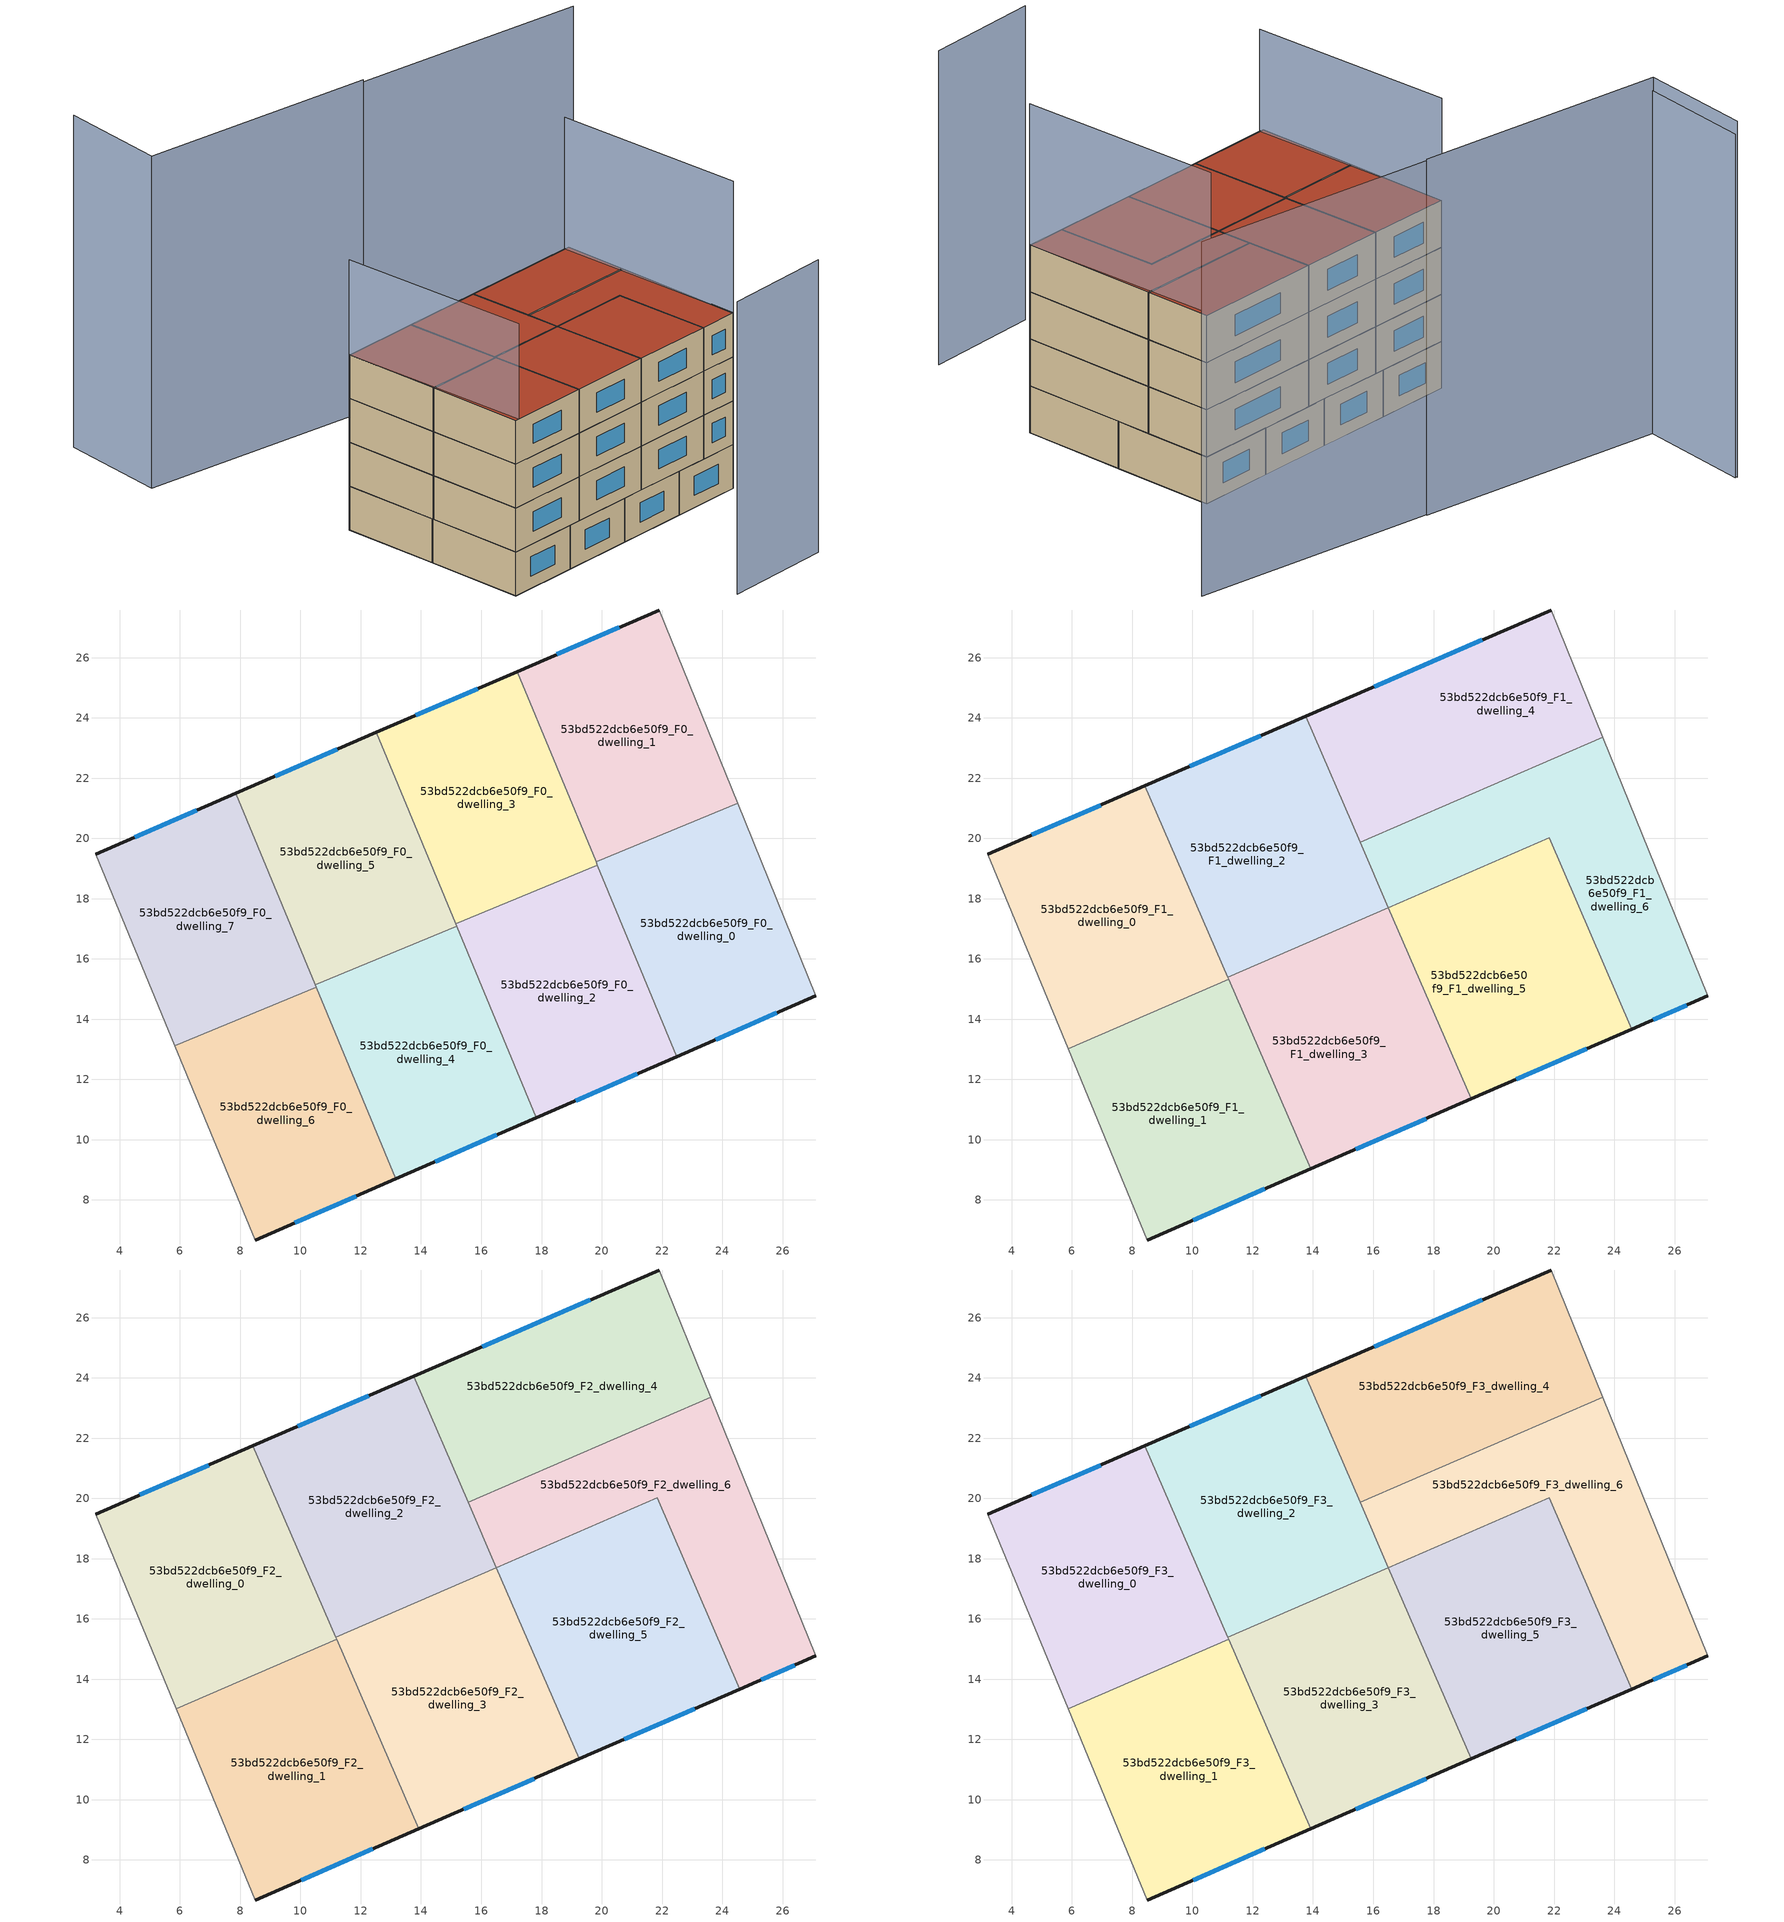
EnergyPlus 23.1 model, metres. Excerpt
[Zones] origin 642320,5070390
53bd522dcb6e50f9_F0_dwelling_0
 floor ground (EU_floor_Construction): 27.11,14.77 24.51,21.17 19.81,19.22 22.49,12.76 z0
 wall outside (EU_wall_Construction): 27.11,14.77 22.49,12.76 z0:3
 wall to 53bd522dcb6e50f9_F0_dwelling_1 (EU_wall_Construction): 19.81,19.22 24.51,21.17 z0:3
 wall adiabatic (EU_wall_Construction): 24.51,21.17 27.11,14.77 z0:3
 wall to 53bd522dcb6e50f9_F0_dwelling_2 (EU_wall_Construction): 22.49,12.76 19.86,19.11 z0:3
 wall to 53bd522dcb6e50f9_F0_dwelling_3 (EU_wall_Construction): 19.86,19.11 19.81,19.22 z0:3
 window (EU_Window_Construction): 25.82,14.21 23.78,13.32 z0.84:2.16
53bd522dcb6e50f9_F0_dwelling_1
 floor ground (EU_floor_Construction): 24.51,21.17 21.91,27.58 17.19,25.54 19.81,19.22 z0
 wall outside (EU_wall_Construction): 17.19,25.54 21.91,27.58 z0:3
 wall adiabatic (EU_wall_Construction): 21.91,27.58 24.51,21.17 z0:3
 wall to 53bd522dcb6e50f9_F0_dwelling_3 (EU_wall_Construction): 19.81,19.22 17.19,25.54 z0:3
 window (EU_Window_Construction): 18.51,26.11 20.59,27.01 z0.84:2.16
53bd522dcb6e50f9_F0_dwelling_2
 floor ground (EU_floor_Construction): 22.49,12.76 19.86,19.11 15.16,17.16 17.82,10.73 z0
 wall outside (EU_wall_Construction): 22.49,12.76 17.82,10.73 z0:3
 wall to 53bd522dcb6e50f9_F0_dwelling_3 (EU_wall_Construction): 15.16,17.16 19.86,19.11 z0:3
 wall to 53bd522dcb6e50f9_F0_dwelling_4 (EU_wall_Construction): 17.82,10.73 15.19,17.09 z0:3
 wall to 53bd522dcb6e50f9_F0_dwelling_5 (EU_wall_Construction): 15.19,17.09 15.16,17.16 z0:3
 window (EU_Window_Construction): 21.18,12.19 19.13,11.3 z0.84:2.16
53bd522dcb6e50f9_F0_dwelling_3
 floor ground (EU_floor_Construction): 19.86,19.11 17.19,25.54 12.52,23.52 15.16,17.16 z0
 wall outside (EU_wall_Construction): 12.52,23.52 17.19,25.54 z0:3
 wall to 53bd522dcb6e50f9_F0_dwelling_5 (EU_wall_Construction): 15.16,17.16 12.52,23.52 z0:3
 window (EU_Window_Construction): 13.83,24.09 15.88,24.97 z0.84:2.16
53bd522dcb6e50f9_F0_dwelling_4
 floor ground (EU_floor_Construction): 17.82,10.73 15.19,17.09 10.49,15.14 13.16,8.7 z0
 wall outside (EU_wall_Construction): 17.82,10.73 13.16,8.7 z0:3
 wall to 53bd522dcb6e50f9_F0_dwelling_5 (EU_wall_Construction): 10.49,15.14 15.19,17.09 z0:3
 wall to 53bd522dcb6e50f9_F0_dwelling_6 (EU_wall_Construction): 13.16,8.7 10.52,15.06 z0:3
 wall to 53bd522dcb6e50f9_F0_dwelling_7 (EU_wall_Construction): 10.52,15.06 10.49,15.14 z0:3
 window (EU_Window_Construction): 16.52,10.16 14.47,9.27 z0.84:2.16
53bd522dcb6e50f9_F0_dwelling_5
 floor ground (EU_floor_Construction): 15.19,17.09 12.52,23.52 7.86,21.5 10.49,15.14 z0
 wall outside (EU_wall_Construction): 7.86,21.5 12.52,23.52 z0:3
 wall to 53bd522dcb6e50f9_F0_dwelling_7 (EU_wall_Construction): 10.49,15.14 7.86,21.5 z0:3
 window (EU_Window_Construction): 9.16,22.07 11.21,22.95 z0.84:2.16
 ceiling adiabatic (EU_roof_Construction): 8.42,21.75 11.16,15.42 10.49,15.14 7.86,21.5 z3
53bd522dcb6e50f9_F0_dwelling_6
 floor ground (EU_floor_Construction): 13.16,8.7 10.52,15.06 5.83,13.11 8.5,6.67 z0
 wall outside (EU_wall_Construction): 13.16,8.7 8.5,6.67 z0:3
 wall to 53bd522dcb6e50f9_F0_dwelling_7 (EU_wall_Construction): 5.83,13.11 10.52,15.06 z0:3
 wall adiabatic (EU_wall_Construction): 8.5,6.67 5.83,13.11 z0:3
 window (EU_Window_Construction): 11.85,8.13 9.8,7.24 z0.84:2.16
53bd522dcb6e50f9_F0_dwelling_7
 floor ground (EU_floor_Construction): 10.52,15.06 7.86,21.5 3.2,19.48 5.83,13.11 z0
 wall outside (EU_wall_Construction): 3.2,19.48 7.86,21.5 z0:3
 wall adiabatic (EU_wall_Construction): 5.83,13.11 3.2,19.48 z0:3
 window (EU_Window_Construction): 4.5,20.05 6.55,20.93 z0.84:2.16
 ceiling adiabatic (EU_roof_Construction): 7.86,21.5 10.52,15.06 5.83,13.11 3.2,19.48 z3
53bd522dcb6e50f9_F1_dwelling_0
 floor to 53bd522dcb6e50f9_F0_dwelling_6 (EU_floor_Construction): 10.53,15.04 10.52,15.06 5.83,13.11 5.87,13.02 z3
 floor to 53bd522dcb6e50f9_F0_dwelling_4 (EU_floor_Construction): 11.2,15.33 11.16,15.42 10.49,15.14 10.53,15.04 z3
 floor adiabatic (EU_floor_Construction): 10.53,15.04 10.49,15.14 11.16,15.42 8.42,21.75 3.2,19.48 5.83,13.11 10.52,15.06 z3
 wall outside (EU_wall_Construction): 3.2,19.48 8.42,21.75 z3:6
 wall to 53bd522dcb6e50f9_F1_dwelling_1 (EU_wall_Construction): 11.2,15.33 5.87,13.02 z3:6
 wall adiabatic (EU_wall_Construction): 5.87,13.02 3.2,19.48 z3:6
 wall to 53bd522dcb6e50f9_F1_dwelling_2 (EU_wall_Construction): 8.42,21.75 11.17,15.39 z3:6
 wall to 53bd522dcb6e50f9_F1_dwelling_3 (EU_wall_Construction): 11.17,15.39 11.2,15.33 z3:6
 window (EU_Window_Construction): 4.66,20.12 6.96,21.11 z3.84:5.16
53bd522dcb6e50f9_F1_dwelling_1
 floor to 53bd522dcb6e50f9_F0_dwelling_6 (EU_floor_Construction): 13.16,8.7 10.53,15.04 5.87,13.02 8.5,6.67 z3
 floor to 53bd522dcb6e50f9_F0_dwelling_4 (EU_floor_Construction): 13.92,9.03 11.2,15.33 10.53,15.04 13.16,8.7 z3
 wall outside (EU_wall_Construction): 13.92,9.03 8.5,6.67 z3:6
 wall adiabatic (EU_wall_Construction): 8.5,6.67 5.87,13.02 z3:6
 wall to 53bd522dcb6e50f9_F1_dwelling_3 (EU_wall_Construction): 11.2,15.33 13.92,9.03 z3:6
 window (EU_Window_Construction): 12.4,8.37 10.02,7.33 z3.84:5.16
53bd522dcb6e50f9_F1_dwelling_2
 floor to 53bd522dcb6e50f9_F0_dwelling_5 (EU_floor_Construction): 15.17,17.12 12.52,23.52 8.42,21.75 11.16,15.42 12.77,16.08 z3
 floor to 53bd522dcb6e50f9_F0_dwelling_3 (EU_floor_Construction): 16.5,17.72 13.76,24.05 12.52,23.52 15.16,17.16 z3
 floor to 53bd522dcb6e50f9_F0_dwelling_4 (EU_floor_Construction): 12.77,16.08 11.16,15.42 11.17,15.39 z3
 floor to 53bd522dcb6e50f9_F0_dwelling_2 (EU_floor_Construction): 16.5,17.71 16.5,17.72 15.16,17.16 15.17,17.12 z3
 wall outside (EU_wall_Construction): 8.42,21.75 13.76,24.05 z3:6
 wall to 53bd522dcb6e50f9_F1_dwelling_3 (EU_wall_Construction): 16.51,17.7 11.17,15.39 z3:6
 wall to 53bd522dcb6e50f9_F1_dwelling_4 (EU_wall_Construction): 13.76,24.05 15.57,19.87 z3:6
 wall to 53bd522dcb6e50f9_F1_dwelling_6 (EU_wall_Construction): 15.57,19.87 16.5,17.71 z3:6
 window (EU_Window_Construction): 9.92,22.39 12.26,23.41 z3.84:5.16
53bd522dcb6e50f9_F1_dwelling_3
 floor to 53bd522dcb6e50f9_F0_dwelling_4 (EU_floor_Construction): 17.82,10.73 15.19,17.09 12.77,16.08 11.17,15.39 13.92,9.03 z3
 floor to 53bd522dcb6e50f9_F0_dwelling_2 (EU_floor_Construction): 19.25,11.35 16.51,17.7 15.17,17.12 17.82,10.73 z3
 floor to 53bd522dcb6e50f9_F0_dwelling_5 (EU_floor_Construction): 15.19,17.09 15.17,17.12 12.77,16.08 z3
 wall outside (EU_wall_Construction): 19.25,11.35 13.92,9.03 z3:6
 wall to 53bd522dcb6e50f9_F1_dwelling_5 (EU_wall_Construction): 16.51,17.7 19.25,11.35 z3:6
 window (EU_Window_Construction): 17.76,10.7 15.42,9.68 z3.84:5.16
53bd522dcb6e50f9_F1_dwelling_4
 floor to 53bd522dcb6e50f9_F0_dwelling_1 (EU_floor_Construction): 23.62,23.36 21.91,27.58 17.19,25.54 18.94,21.33 z3
 floor to 53bd522dcb6e50f9_F0_dwelling_3 (EU_floor_Construction): 18.94,21.33 17.19,25.54 13.76,24.05 15.56,19.87 z3
 wall outside (EU_wall_Construction): 13.76,24.05 21.91,27.58 z3:6
 wall adiabatic (EU_wall_Construction): 21.91,27.58 23.62,23.36 z3:6
 wall to 53bd522dcb6e50f9_F1_dwelling_6 (EU_wall_Construction): 23.62,23.36 15.56,19.87 z3:6
 window (EU_Window_Construction): 16.04,25.04 19.63,26.59 z3.84:5.16
53bd522dcb6e50f9_F1_dwelling_5
 floor to 53bd522dcb6e50f9_F0_dwelling_2 (EU_floor_Construction): 22.49,12.76 19.86,19.11 17.36,18.08 16.5,17.71 19.25,11.35 z3
 floor to 53bd522dcb6e50f9_F0_dwelling_0 (EU_floor_Construction): 24.59,13.68 21.84,20.02 19.84,19.15 22.49,12.76 z3
 floor to 53bd522dcb6e50f9_F0_dwelling_3 (EU_floor_Construction): 19.86,19.11 19.84,19.15 17.36,18.08 z3
 wall outside (EU_wall_Construction): 24.59,13.67 19.25,11.35 z3:6
 wall to 53bd522dcb6e50f9_F1_dwelling_6 (EU_wall_Construction): 16.5,17.71 21.84,20.02 24.59,13.67 z3:6
 window (EU_Window_Construction): 23.09,13.02 20.75,12 z3.84:5.16
53bd522dcb6e50f9_F1_dwelling_6
 floor to 53bd522dcb6e50f9_F0_dwelling_0 (EU_floor_Construction): 27.11,14.77 24.51,21.17 19.81,19.22 19.84,19.15 21.84,20.02 24.59,13.68 z3
 floor to 53bd522dcb6e50f9_F0_dwelling_1 (EU_floor_Construction): 24.51,21.17 23.62,23.36 18.94,21.33 19.81,19.22 z3
 floor to 53bd522dcb6e50f9_F0_dwelling_3 (EU_floor_Construction): 19.84,19.15 18.94,21.33 15.57,19.87 16.5,17.72 17.36,18.08 z3
 wall outside (EU_wall_Construction): 27.11,14.77 24.59,13.67 z3:6
 wall adiabatic (EU_wall_Construction): 23.62,23.36 27.11,14.77 z3:6
 window (EU_Window_Construction): 26.4,14.47 25.29,13.98 z3.84:5.16
53bd522dcb6e50f9_F2_dwelling_0
 floor to 53bd522dcb6e50f9_F1_dwelling_0 (EU_floor_Construction): 11.2,15.33 8.42,21.75 3.2,19.48 5.87,13.02 z6
 wall outside (EU_wall_Construction): 3.2,19.48 8.42,21.75 z6:9
 wall to 53bd522dcb6e50f9_F2_dwelling_1 (EU_wall_Construction): 11.2,15.33 5.87,13.02 z6:9
 wall adiabatic (EU_wall_Construction): 5.87,13.02 3.2,19.48 z6:9
 wall to 53bd522dcb6e50f9_F2_dwelling_2 (EU_wall_Construction): 8.42,21.75 11.17,15.39 z6:9
 wall to 53bd522dcb6e50f9_F2_dwelling_3 (EU_wall_Construction): 11.17,15.39 11.2,15.33 z6:9
 window (EU_Window_Construction): 4.66,20.12 6.96,21.11 z6.84:8.16
53bd522dcb6e50f9_F2_dwelling_1
 floor to 53bd522dcb6e50f9_F1_dwelling_1 (EU_floor_Construction): 13.92,9.03 11.2,15.33 5.87,13.02 8.5,6.67 z6
 wall outside (EU_wall_Construction): 13.92,9.03 8.5,6.67 z6:9
 wall adiabatic (EU_wall_Construction): 8.5,6.67 5.87,13.02 z6:9
 wall to 53bd522dcb6e50f9_F2_dwelling_3 (EU_wall_Construction): 11.2,15.33 13.92,9.03 z6:9
 window (EU_Window_Construction): 12.4,8.37 10.02,7.33 z6.84:8.16
53bd522dcb6e50f9_F2_dwelling_2
 floor to 53bd522dcb6e50f9_F1_dwelling_2 (EU_floor_Construction): 16.51,17.7 13.76,24.05 8.42,21.75 11.17,15.39 z6
 wall outside (EU_wall_Construction): 8.42,21.75 13.76,24.05 z6:9
 wall to 53bd522dcb6e50f9_F2_dwelling_3 (EU_wall_Construction): 16.51,17.7 11.17,15.39 z6:9
 wall to 53bd522dcb6e50f9_F2_dwelling_4 (EU_wall_Construction): 13.76,24.05 15.57,19.87 z6:9
 wall to 53bd522dcb6e50f9_F2_dwelling_6 (EU_wall_Construction): 15.57,19.87 16.5,17.71 z6:9
 window (EU_Window_Construction): 9.92,22.39 12.26,23.41 z6.84:8.16
53bd522dcb6e50f9_F2_dwelling_3
 floor to 53bd522dcb6e50f9_F1_dwelling_3 (EU_floor_Construction): 19.25,11.35 16.51,17.7 11.17,15.39 13.92,9.03 z6
 wall outside (EU_wall_Construction): 19.25,11.35 13.92,9.03 z6:9
 wall to 53bd522dcb6e50f9_F2_dwelling_5 (EU_wall_Construction): 16.51,17.7 19.25,11.35 z6:9
 window (EU_Window_Construction): 17.76,10.7 15.42,9.68 z6.84:8.16
53bd522dcb6e50f9_F2_dwelling_4
 floor to 53bd522dcb6e50f9_F1_dwelling_4 (EU_floor_Construction): 23.62,23.36 21.91,27.58 13.76,24.05 15.56,19.87 z6
 wall outside (EU_wall_Construction): 13.76,24.05 21.91,27.58 z6:9
 wall adiabatic (EU_wall_Construction): 21.91,27.58 23.62,23.36 z6:9
 wall to 53bd522dcb6e50f9_F2_dwelling_6 (EU_wall_Construction): 23.62,23.36 15.56,19.87 z6:9
 window (EU_Window_Construction): 16.04,25.04 19.63,26.59 z6.84:8.16
53bd522dcb6e50f9_F2_dwelling_5
 floor to 53bd522dcb6e50f9_F1_dwelling_5 (EU_floor_Construction): 24.59,13.67 21.84,20.02 16.5,17.71 19.25,11.35 z6
 wall outside (EU_wall_Construction): 24.59,13.67 19.25,11.35 z6:9
 wall to 53bd522dcb6e50f9_F2_dwelling_6 (EU_wall_Construction): 16.5,17.71 21.84,20.02 24.59,13.67 z6:9
 window (EU_Window_Construction): 23.09,13.02 20.75,12 z6.84:8.16
53bd522dcb6e50f9_F2_dwelling_6
 floor to 53bd522dcb6e50f9_F1_dwelling_6 (EU_floor_Construction): 27.11,14.77 23.62,23.36 15.56,19.87 16.5,17.71 21.84,20.02 24.59,13.67 z6
 wall outside (EU_wall_Construction): 27.11,14.77 24.59,13.67 z6:9
 wall adiabatic (EU_wall_Construction): 23.62,23.36 27.11,14.77 z6:9
 window (EU_Window_Construction): 26.4,14.47 25.29,13.98 z6.84:8.16
53bd522dcb6e50f9_F3_dwelling_0
 floor to 53bd522dcb6e50f9_F2_dwelling_0 (EU_floor_Construction): 11.2,15.33 8.42,21.75 3.2,19.48 5.87,13.02 z9
 wall outside (EU_wall_Construction): 3.2,19.48 8.42,21.75 z9:12
 wall to 53bd522dcb6e50f9_F3_dwelling_1 (EU_wall_Construction): 11.2,15.33 5.87,13.02 z9:12
 wall adiabatic (EU_wall_Construction): 5.87,13.02 3.2,19.48 z9:12
 wall to 53bd522dcb6e50f9_F3_dwelling_2 (EU_wall_Construction): 8.42,21.75 11.17,15.39 z9:12
 wall to 53bd522dcb6e50f9_F3_dwelling_3 (EU_wall_Construction): 11.17,15.39 11.2,15.33 z9:12
 window (EU_Window_Construction): 4.66,20.12 6.96,21.11 z9.84:11.16
 roof outside (EU_roof_Construction): 8.42,21.75 11.2,15.33 5.87,13.02 3.2,19.48 z12
53bd522dcb6e50f9_F3_dwelling_1
 floor to 53bd522dcb6e50f9_F2_dwelling_1 (EU_floor_Construction): 13.92,9.03 11.2,15.33 5.87,13.02 8.5,6.67 z9
 wall outside (EU_wall_Construction): 13.92,9.03 8.5,6.67 z9:12
 wall adiabatic (EU_wall_Construction): 8.5,6.67 5.87,13.02 z9:12
 wall to 53bd522dcb6e50f9_F3_dwelling_3 (EU_wall_Construction): 11.2,15.33 13.92,9.03 z9:12
 window (EU_Window_Construction): 12.4,8.37 10.02,7.33 z9.84:11.16
 roof outside (EU_roof_Construction): 11.2,15.33 13.92,9.03 8.5,6.67 5.87,13.02 z12
53bd522dcb6e50f9_F3_dwelling_2
 floor to 53bd522dcb6e50f9_F2_dwelling_2 (EU_floor_Construction): 16.51,17.7 13.76,24.05 8.42,21.75 11.17,15.39 z9
 wall outside (EU_wall_Construction): 8.42,21.75 13.76,24.05 z9:12
 wall to 53bd522dcb6e50f9_F3_dwelling_3 (EU_wall_Construction): 16.51,17.7 11.17,15.39 z9:12
 wall to 53bd522dcb6e50f9_F3_dwelling_4 (EU_wall_Construction): 13.76,24.05 15.57,19.87 z9:12
 wall to 53bd522dcb6e50f9_F3_dwelling_6 (EU_wall_Construction): 15.57,19.87 16.5,17.71 z9:12
 window (EU_Window_Construction): 9.92,22.39 12.26,23.41 z9.84:11.16
 roof outside (EU_roof_Construction): 13.76,24.05 16.51,17.7 11.17,15.39 8.42,21.75 z12
53bd522dcb6e50f9_F3_dwelling_3
 floor to 53bd522dcb6e50f9_F2_dwelling_3 (EU_floor_Construction): 19.25,11.35 16.51,17.7 11.17,15.39 13.92,9.03 z9
 wall outside (EU_wall_Construction): 19.25,11.35 13.92,9.03 z9:12
 wall to 53bd522dcb6e50f9_F3_dwelling_5 (EU_wall_Construction): 16.51,17.7 19.25,11.35 z9:12
 window (EU_Window_Construction): 17.76,10.7 15.42,9.68 z9.84:11.16
 roof outside (EU_roof_Construction): 16.51,17.7 19.25,11.35 13.92,9.03 11.17,15.39 z12
53bd522dcb6e50f9_F3_dwelling_4
 floor to 53bd522dcb6e50f9_F2_dwelling_4 (EU_floor_Construction): 23.62,23.36 21.91,27.58 13.76,24.05 15.56,19.87 z9
 wall outside (EU_wall_Construction): 13.76,24.05 21.91,27.58 z9:12
 wall adiabatic (EU_wall_Construction): 21.91,27.58 23.62,23.36 z9:12
 wall to 53bd522dcb6e50f9_F3_dwelling_6 (EU_wall_Construction): 23.62,23.36 15.56,19.87 z9:12
 window (EU_Window_Construction): 16.04,25.04 19.63,26.59 z9.84:11.16
 roof outside (EU_roof_Construction): 21.91,27.58 23.62,23.36 15.56,19.87 13.76,24.05 z12
53bd522dcb6e50f9_F3_dwelling_5
 floor to 53bd522dcb6e50f9_F2_dwelling_5 (EU_floor_Construction): 24.59,13.67 21.84,20.02 16.5,17.71 19.25,11.35 z9
 wall outside (EU_wall_Construction): 24.59,13.67 19.25,11.35 z9:12
 wall to 53bd522dcb6e50f9_F3_dwelling_6 (EU_wall_Construction): 16.5,17.71 21.84,20.02 24.59,13.67 z9:12
 window (EU_Window_Construction): 23.09,13.02 20.75,12 z9.84:11.16
 roof outside (EU_roof_Construction): 21.84,20.02 24.59,13.67 19.25,11.35 16.5,17.71 z12
53bd522dcb6e50f9_F3_dwelling_6
 floor to 53bd522dcb6e50f9_F2_dwelling_6 (EU_floor_Construction): 27.11,14.77 23.62,23.36 15.56,19.87 16.5,17.71 21.84,20.02 24.59,13.67 z9
 wall outside (EU_wall_Construction): 27.11,14.77 24.59,13.67 z9:12
 wall adiabatic (EU_wall_Construction): 23.62,23.36 27.11,14.77 z9:12
 window (EU_Window_Construction): 26.4,14.47 25.29,13.98 z9.84:11.16
 roof outside (EU_roof_Construction): 23.62,23.36 27.11,14.77 24.59,13.67 21.84,20.02 16.5,17.71 15.56,19.87 z12
shading: 3.2,19.48 8.77,6.8 z0:18.5; -7.06,37.33 -5.21,30.09 z0:21.9; 11.11,34.29 -5.29,30.03 / -5.29,30.03 -7.19,37.33 z0:22.7; 27.33,38.45 11.11,34.23 z0:22.6; 20.98,1.12 28.01,4.37 z0:20; 27.11,14.77 21.57,27.44 z0:21
[Building]
EU S2 Campaign: North Axis=0; Terrain=City; Solar Distribution=FullExterior
[Site:Location]
Lyon-Bron: Latitude=45.75; Longitude=5; Time Zone=1; Elevation=198
[SizingPeriod:WeatherFileDays]
AnnualSizingPeriod: Begin Month=1; Begin Day of Month=1; End Month=12; End Day of Month=31; Day of Week for Start Day=Monday; Use Weather File Daylight Saving Period=No; Use Weather File Rain and Snow Indicators=No
[MATERIAL]
EU_InternalMass_Material: Roughness=MediumRough; Thickness=0.1; Conductivity=1; Density=1800; Specific Heat=900; Thermal Absorptance=0.9; Solar Absorptance=0.7; Visible Absorptance=0.7
[MATERIAL:NOMASS] Roughness=MediumRough; Thermal Absorptance=0.9; Solar Absorptance=0.7; Visible Absorptance=0.7
Name | Thermal Resistance
EU_wall_NoMass | 0.776494
EU_roof_NoMass | 0.486893
EU_floor_NoMass | 0.421597
[WINDOWMATERIAL:SIMPLEGLAZINGSYSTEM]
EU_Window_SimpleGlazing: UFactor=4.24961; Solar Heat Gain Coefficient=0.83; Visible Transmittance=0.83
[CONSTRUCTION]
EU_wall_Construction: EU_wall_NoMass
EU_roof_Construction: EU_roof_NoMass
EU_floor_Construction: EU_floor_NoMass
EU_InternalMass_Construction: EU_InternalMass_Material
EU_Window_Construction: EU_Window_SimpleGlazing
[ZONE] Type=1; Multiplier=1; Ceiling Height=autocalculate; Floor Area=autocalculate; Part of Total Floor Area=Yes
Name | Volume
53bd522dcb6e50f9_F0_dwelling_0 | 105.629
53bd522dcb6e50f9_F1_dwelling_0; 53bd522dcb6e50f9_F2_dwelling_0; 53bd522dcb6e50f9_F3_dwelling_0 | 120.703
53bd522dcb6e50f9_F0_dwelling_1 | 105.611
53bd522dcb6e50f9_F1_dwelling_1; 53bd522dcb6e50f9_F2_dwelling_1; 53bd522dcb6e50f9_F3_dwelling_1 | 120.714
53bd522dcb6e50f9_F0_dwelling_2 | 105.606
53bd522dcb6e50f9_F1_dwelling_2; 53bd522dcb6e50f9_F2_dwelling_2; 53bd522dcb6e50f9_F3_dwelling_2; 53bd522dcb6e50f9_F1_dwelling_3; 53bd522dcb6e50f9_F2_dwelling_3; 53bd522dcb6e50f9_F3_dwelling_3 | 120.71
53bd522dcb6e50f9_F0_dwelling_3 | 105.618
53bd522dcb6e50f9_F0_dwelling_4 | 105.625
53bd522dcb6e50f9_F1_dwelling_4; 53bd522dcb6e50f9_F2_dwelling_4; 53bd522dcb6e50f9_F3_dwelling_4 | 120.702
53bd522dcb6e50f9_F0_dwelling_5 | 105.621
53bd522dcb6e50f9_F1_dwelling_5; 53bd522dcb6e50f9_F2_dwelling_5; 53bd522dcb6e50f9_F3_dwelling_5 | 120.7
53bd522dcb6e50f9_F0_dwelling_6 | 105.614
53bd522dcb6e50f9_F1_dwelling_6; 53bd522dcb6e50f9_F2_dwelling_6; 53bd522dcb6e50f9_F3_dwelling_6 | 120.711
53bd522dcb6e50f9_F0_dwelling_7 | 105.617
[INTERNALMASS] Construction=EU_InternalMass_Construction
Name | Zone or ZoneList | Surface Area
53bd522dcb6e50f9_F0_dwelling_0_EU_InternalMass | 53bd522dcb6e50f9_F0_dwelling_0 | 35.2098
53bd522dcb6e50f9_F0_dwelling_1_EU_InternalMass | 53bd522dcb6e50f9_F0_dwelling_1 | 35.204
53bd522dcb6e50f9_F0_dwelling_2_EU_InternalMass | 53bd522dcb6e50f9_F0_dwelling_2 | 35.2021
53bd522dcb6e50f9_F0_dwelling_3_EU_InternalMass | 53bd522dcb6e50f9_F0_dwelling_3 | 35.2058
53bd522dcb6e50f9_F0_dwelling_4_EU_InternalMass | 53bd522dcb6e50f9_F0_dwelling_4 | 35.2081
53bd522dcb6e50f9_F0_dwelling_5_EU_InternalMass | 53bd522dcb6e50f9_F0_dwelling_5 | 35.2072
53bd522dcb6e50f9_F0_dwelling_6_EU_InternalMass | 53bd522dcb6e50f9_F0_dwelling_6 | 35.2047
53bd522dcb6e50f9_F0_dwelling_7_EU_InternalMass | 53bd522dcb6e50f9_F0_dwelling_7 | 35.2056
53bd522dcb6e50f9_F1_dwelling_0_EU_InternalMass | 53bd522dcb6e50f9_F1_dwelling_0 | 40.2329
53bd522dcb6e50f9_F1_dwelling_1_EU_InternalMass | 53bd522dcb6e50f9_F1_dwelling_1 | 40.2385
53bd522dcb6e50f9_F1_dwelling_2_EU_InternalMass | 53bd522dcb6e50f9_F1_dwelling_2 | 40.238
53bd522dcb6e50f9_F1_dwelling_3_EU_InternalMass | 53bd522dcb6e50f9_F1_dwelling_3 | 40.2364
53bd522dcb6e50f9_F1_dwelling_4_EU_InternalMass | 53bd522dcb6e50f9_F1_dwelling_4 | 40.2327
53bd522dcb6e50f9_F1_dwelling_5_EU_InternalMass | 53bd522dcb6e50f9_F1_dwelling_5 | 40.2334
53bd522dcb6e50f9_F1_dwelling_6_EU_InternalMass | 53bd522dcb6e50f9_F1_dwelling_6 | 40.2377
53bd522dcb6e50f9_F2_dwelling_0_EU_InternalMass | 53bd522dcb6e50f9_F2_dwelling_0 | 40.2329
53bd522dcb6e50f9_F2_dwelling_1_EU_InternalMass | 53bd522dcb6e50f9_F2_dwelling_1 | 40.2385
53bd522dcb6e50f9_F2_dwelling_2_EU_InternalMass | 53bd522dcb6e50f9_F2_dwelling_2 | 40.238
53bd522dcb6e50f9_F2_dwelling_3_EU_InternalMass | 53bd522dcb6e50f9_F2_dwelling_3 | 40.2364
53bd522dcb6e50f9_F2_dwelling_4_EU_InternalMass | 53bd522dcb6e50f9_F2_dwelling_4 | 40.2327
53bd522dcb6e50f9_F2_dwelling_5_EU_InternalMass | 53bd522dcb6e50f9_F2_dwelling_5 | 40.2334
53bd522dcb6e50f9_F2_dwelling_6_EU_InternalMass | 53bd522dcb6e50f9_F2_dwelling_6 | 40.2377
53bd522dcb6e50f9_F3_dwelling_0_EU_InternalMass | 53bd522dcb6e50f9_F3_dwelling_0 | 40.2329
53bd522dcb6e50f9_F3_dwelling_1_EU_InternalMass | 53bd522dcb6e50f9_F3_dwelling_1 | 40.2385
53bd522dcb6e50f9_F3_dwelling_2_EU_InternalMass | 53bd522dcb6e50f9_F3_dwelling_2 | 40.238
53bd522dcb6e50f9_F3_dwelling_3_EU_InternalMass | 53bd522dcb6e50f9_F3_dwelling_3 | 40.2364
53bd522dcb6e50f9_F3_dwelling_4_EU_InternalMass | 53bd522dcb6e50f9_F3_dwelling_4 | 40.2327
53bd522dcb6e50f9_F3_dwelling_5_EU_InternalMass | 53bd522dcb6e50f9_F3_dwelling_5 | 40.2334
53bd522dcb6e50f9_F3_dwelling_6_EU_InternalMass | 53bd522dcb6e50f9_F3_dwelling_6 | 40.2377
[OTHEREQUIPMENT] Fuel Type=Electricity; Design Level Calculation Method=Watts/Area; Power per Zone Floor Area=1; Fraction Latent=0; Fraction Radiant=0; Fraction Lost=0; Carbon Dioxide Generation Rate=0; EndUse Subcategory=EU_Step8_InternalGains
Name | Zone or ZoneList or Space or SpaceList | Schedule
EU_Step8_InternalGain_53bd522dcb6e50f9_F0_dwelling_0_f000 | 53bd522dcb6e50f9_F0_dwelling_0 | EU_Step8_GainSchedule_53bd522dcb6e50f9_F0_dwelling_0_f000
EU_Step8_InternalGain_53bd522dcb6e50f9_F0_dwelling_1_f000 | 53bd522dcb6e50f9_F0_dwelling_1 | EU_Step8_GainSchedule_53bd522dcb6e50f9_F0_dwelling_1_f000
EU_Step8_InternalGain_53bd522dcb6e50f9_F0_dwelling_2_f000 | 53bd522dcb6e50f9_F0_dwelling_2 | EU_Step8_GainSchedule_53bd522dcb6e50f9_F0_dwelling_2_f000
EU_Step8_InternalGain_53bd522dcb6e50f9_F0_dwelling_3_f000 | 53bd522dcb6e50f9_F0_dwelling_3 | EU_Step8_GainSchedule_53bd522dcb6e50f9_F0_dwelling_3_f000
EU_Step8_InternalGain_53bd522dcb6e50f9_F0_dwelling_4_f000 | 53bd522dcb6e50f9_F0_dwelling_4 | EU_Step8_GainSchedule_53bd522dcb6e50f9_F0_dwelling_4_f000
EU_Step8_InternalGain_53bd522dcb6e50f9_F0_dwelling_5_f000 | 53bd522dcb6e50f9_F0_dwelling_5 | EU_Step8_GainSchedule_53bd522dcb6e50f9_F0_dwelling_5_f000
EU_Step8_InternalGain_53bd522dcb6e50f9_F0_dwelling_6_f000 | 53bd522dcb6e50f9_F0_dwelling_6 | EU_Step8_GainSchedule_53bd522dcb6e50f9_F0_dwelling_6_f000
EU_Step8_InternalGain_53bd522dcb6e50f9_F0_dwelling_7_f000 | 53bd522dcb6e50f9_F0_dwelling_7 | EU_Step8_GainSchedule_53bd522dcb6e50f9_F0_dwelling_7_f000
EU_Step8_InternalGain_53bd522dcb6e50f9_F1_dwelling_0_f000 | 53bd522dcb6e50f9_F1_dwelling_0 | EU_Step8_GainSchedule_53bd522dcb6e50f9_F1_dwelling_0_f000
EU_Step8_InternalGain_53bd522dcb6e50f9_F1_dwelling_1_f000 | 53bd522dcb6e50f9_F1_dwelling_1 | EU_Step8_GainSchedule_53bd522dcb6e50f9_F1_dwelling_1_f000
EU_Step8_InternalGain_53bd522dcb6e50f9_F1_dwelling_2_f000 | 53bd522dcb6e50f9_F1_dwelling_2 | EU_Step8_GainSchedule_53bd522dcb6e50f9_F1_dwelling_2_f000
EU_Step8_InternalGain_53bd522dcb6e50f9_F1_dwelling_3_f000 | 53bd522dcb6e50f9_F1_dwelling_3 | EU_Step8_GainSchedule_53bd522dcb6e50f9_F1_dwelling_3_f000
EU_Step8_InternalGain_53bd522dcb6e50f9_F1_dwelling_4_f000 | 53bd522dcb6e50f9_F1_dwelling_4 | EU_Step8_GainSchedule_53bd522dcb6e50f9_F1_dwelling_4_f000
EU_Step8_InternalGain_53bd522dcb6e50f9_F1_dwelling_5_f000 | 53bd522dcb6e50f9_F1_dwelling_5 | EU_Step8_GainSchedule_53bd522dcb6e50f9_F1_dwelling_5_f000
EU_Step8_InternalGain_53bd522dcb6e50f9_F1_dwelling_6_f000 | 53bd522dcb6e50f9_F1_dwelling_6 | EU_Step8_GainSchedule_53bd522dcb6e50f9_F1_dwelling_6_f000
EU_Step8_InternalGain_53bd522dcb6e50f9_F2_dwelling_0_f000 | 53bd522dcb6e50f9_F2_dwelling_0 | EU_Step8_GainSchedule_53bd522dcb6e50f9_F2_dwelling_0_f000
EU_Step8_InternalGain_53bd522dcb6e50f9_F2_dwelling_1_f000 | 53bd522dcb6e50f9_F2_dwelling_1 | EU_Step8_GainSchedule_53bd522dcb6e50f9_F2_dwelling_1_f000
EU_Step8_InternalGain_53bd522dcb6e50f9_F2_dwelling_2_f000 | 53bd522dcb6e50f9_F2_dwelling_2 | EU_Step8_GainSchedule_53bd522dcb6e50f9_F2_dwelling_2_f000
EU_Step8_InternalGain_53bd522dcb6e50f9_F2_dwelling_3_f000 | 53bd522dcb6e50f9_F2_dwelling_3 | EU_Step8_GainSchedule_53bd522dcb6e50f9_F2_dwelling_3_f000
EU_Step8_InternalGain_53bd522dcb6e50f9_F2_dwelling_4_f000 | 53bd522dcb6e50f9_F2_dwelling_4 | EU_Step8_GainSchedule_53bd522dcb6e50f9_F2_dwelling_4_f000
EU_Step8_InternalGain_53bd522dcb6e50f9_F2_dwelling_5_f000 | 53bd522dcb6e50f9_F2_dwelling_5 | EU_Step8_GainSchedule_53bd522dcb6e50f9_F2_dwelling_5_f000
EU_Step8_InternalGain_53bd522dcb6e50f9_F2_dwelling_6_f000 | 53bd522dcb6e50f9_F2_dwelling_6 | EU_Step8_GainSchedule_53bd522dcb6e50f9_F2_dwelling_6_f000
EU_Step8_InternalGain_53bd522dcb6e50f9_F3_dwelling_0_f000 | 53bd522dcb6e50f9_F3_dwelling_0 | EU_Step8_GainSchedule_53bd522dcb6e50f9_F3_dwelling_0_f000
EU_Step8_InternalGain_53bd522dcb6e50f9_F3_dwelling_1_f000 | 53bd522dcb6e50f9_F3_dwelling_1 | EU_Step8_GainSchedule_53bd522dcb6e50f9_F3_dwelling_1_f000
EU_Step8_InternalGain_53bd522dcb6e50f9_F3_dwelling_2_f000 | 53bd522dcb6e50f9_F3_dwelling_2 | EU_Step8_GainSchedule_53bd522dcb6e50f9_F3_dwelling_2_f000
EU_Step8_InternalGain_53bd522dcb6e50f9_F3_dwelling_3_f000 | 53bd522dcb6e50f9_F3_dwelling_3 | EU_Step8_GainSchedule_53bd522dcb6e50f9_F3_dwelling_3_f000
EU_Step8_InternalGain_53bd522dcb6e50f9_F3_dwelling_4_f000 | 53bd522dcb6e50f9_F3_dwelling_4 | EU_Step8_GainSchedule_53bd522dcb6e50f9_F3_dwelling_4_f000
EU_Step8_InternalGain_53bd522dcb6e50f9_F3_dwelling_5_f000 | 53bd522dcb6e50f9_F3_dwelling_5 | EU_Step8_GainSchedule_53bd522dcb6e50f9_F3_dwelling_5_f000
EU_Step8_InternalGain_53bd522dcb6e50f9_F3_dwelling_6_f000 | 53bd522dcb6e50f9_F3_dwelling_6 | EU_Step8_GainSchedule_53bd522dcb6e50f9_F3_dwelling_6_f000
[ZONEVENTILATION:DESIGNFLOWRATE] Schedule=EU_AlwaysOn; Design Flow Rate Calculation Method=AirChanges/Hour; Air Changes per Hour=0.693814; Ventilation Type=Natural; Fan Pressure Rise=0; Fan Total Efficiency=1; Constant Term Coefficient=1; Temperature Term Coefficient=0; Velocity Term Coefficient=0; Velocity Squared Term Coefficient=0; Minimum Indoor Temperature=-100; Maximum Indoor Temperature=100; Delta Temperature=-100; Minimum Outdoor Temperature=-100; Maximum Outdoor Temperature=100; Maximum Wind Speed=40
Name | Zone or ZoneList or Space or SpaceList
EU_ConstantAir_53bd522dcb6e50f9_F0_dwelling_0 | 53bd522dcb6e50f9_F0_dwelling_0
EU_ConstantAir_53bd522dcb6e50f9_F0_dwelling_1 | 53bd522dcb6e50f9_F0_dwelling_1
EU_ConstantAir_53bd522dcb6e50f9_F0_dwelling_2 | 53bd522dcb6e50f9_F0_dwelling_2
EU_ConstantAir_53bd522dcb6e50f9_F0_dwelling_3 | 53bd522dcb6e50f9_F0_dwelling_3
EU_ConstantAir_53bd522dcb6e50f9_F0_dwelling_4 | 53bd522dcb6e50f9_F0_dwelling_4
EU_ConstantAir_53bd522dcb6e50f9_F0_dwelling_5 | 53bd522dcb6e50f9_F0_dwelling_5
EU_ConstantAir_53bd522dcb6e50f9_F0_dwelling_6 | 53bd522dcb6e50f9_F0_dwelling_6
EU_ConstantAir_53bd522dcb6e50f9_F0_dwelling_7 | 53bd522dcb6e50f9_F0_dwelling_7
EU_ConstantAir_53bd522dcb6e50f9_F1_dwelling_0 | 53bd522dcb6e50f9_F1_dwelling_0
EU_ConstantAir_53bd522dcb6e50f9_F1_dwelling_1 | 53bd522dcb6e50f9_F1_dwelling_1
EU_ConstantAir_53bd522dcb6e50f9_F1_dwelling_2 | 53bd522dcb6e50f9_F1_dwelling_2
EU_ConstantAir_53bd522dcb6e50f9_F1_dwelling_3 | 53bd522dcb6e50f9_F1_dwelling_3
EU_ConstantAir_53bd522dcb6e50f9_F1_dwelling_4 | 53bd522dcb6e50f9_F1_dwelling_4
EU_ConstantAir_53bd522dcb6e50f9_F1_dwelling_5 | 53bd522dcb6e50f9_F1_dwelling_5
EU_ConstantAir_53bd522dcb6e50f9_F1_dwelling_6 | 53bd522dcb6e50f9_F1_dwelling_6
EU_ConstantAir_53bd522dcb6e50f9_F2_dwelling_0 | 53bd522dcb6e50f9_F2_dwelling_0
EU_ConstantAir_53bd522dcb6e50f9_F2_dwelling_1 | 53bd522dcb6e50f9_F2_dwelling_1
EU_ConstantAir_53bd522dcb6e50f9_F2_dwelling_2 | 53bd522dcb6e50f9_F2_dwelling_2
EU_ConstantAir_53bd522dcb6e50f9_F2_dwelling_3 | 53bd522dcb6e50f9_F2_dwelling_3
EU_ConstantAir_53bd522dcb6e50f9_F2_dwelling_4 | 53bd522dcb6e50f9_F2_dwelling_4
EU_ConstantAir_53bd522dcb6e50f9_F2_dwelling_5 | 53bd522dcb6e50f9_F2_dwelling_5
EU_ConstantAir_53bd522dcb6e50f9_F2_dwelling_6 | 53bd522dcb6e50f9_F2_dwelling_6
EU_ConstantAir_53bd522dcb6e50f9_F3_dwelling_0 | 53bd522dcb6e50f9_F3_dwelling_0
EU_ConstantAir_53bd522dcb6e50f9_F3_dwelling_1 | 53bd522dcb6e50f9_F3_dwelling_1
EU_ConstantAir_53bd522dcb6e50f9_F3_dwelling_2 | 53bd522dcb6e50f9_F3_dwelling_2
EU_ConstantAir_53bd522dcb6e50f9_F3_dwelling_3 | 53bd522dcb6e50f9_F3_dwelling_3
EU_ConstantAir_53bd522dcb6e50f9_F3_dwelling_4 | 53bd522dcb6e50f9_F3_dwelling_4
EU_ConstantAir_53bd522dcb6e50f9_F3_dwelling_5 | 53bd522dcb6e50f9_F3_dwelling_5
EU_ConstantAir_53bd522dcb6e50f9_F3_dwelling_6 | 53bd522dcb6e50f9_F3_dwelling_6
[HVACTEMPLATE:THERMOSTAT] Constant Heating Setpoint=20; Constant Cooling Setpoint=50
EU_HeatOnly_53bd522dcb6e50f9_F0_dwelling_0; EU_HeatOnly_53bd522dcb6e50f9_F0_dwelling_1; EU_HeatOnly_53bd522dcb6e50f9_F0_dwelling_2; EU_HeatOnly_53bd522dcb6e50f9_F0_dwelling_3; EU_HeatOnly_53bd522dcb6e50f9_F0_dwelling_4; EU_HeatOnly_53bd522dcb6e50f9_F0_dwelling_5; EU_HeatOnly_53bd522dcb6e50f9_F0_dwelling_6; EU_HeatOnly_53bd522dcb6e50f9_F0_dwelling_7; EU_HeatOnly_53bd522dcb6e50f9_F1_dwelling_0; EU_HeatOnly_53bd522dcb6e50f9_F1_dwelling_1; EU_HeatOnly_53bd522dcb6e50f9_F1_dwelling_2; EU_HeatOnly_53bd522dcb6e50f9_F1_dwelling_3; EU_HeatOnly_53bd522dcb6e50f9_F1_dwelling_4; EU_HeatOnly_53bd522dcb6e50f9_F1_dwelling_5; EU_HeatOnly_53bd522dcb6e50f9_F1_dwelling_6; EU_HeatOnly_53bd522dcb6e50f9_F2_dwelling_0; EU_HeatOnly_53bd522dcb6e50f9_F2_dwelling_1; EU_HeatOnly_53bd522dcb6e50f9_F2_dwelling_2; EU_HeatOnly_53bd522dcb6e50f9_F2_dwelling_3; EU_HeatOnly_53bd522dcb6e50f9_F2_dwelling_4; EU_HeatOnly_53bd522dcb6e50f9_F2_dwelling_5; EU_HeatOnly_53bd522dcb6e50f9_F2_dwelling_6; EU_HeatOnly_53bd522dcb6e50f9_F3_dwelling_0; EU_HeatOnly_53bd522dcb6e50f9_F3_dwelling_1; EU_HeatOnly_53bd522dcb6e50f9_F3_dwelling_2; EU_HeatOnly_53bd522dcb6e50f9_F3_dwelling_3; EU_HeatOnly_53bd522dcb6e50f9_F3_dwelling_4; EU_HeatOnly_53bd522dcb6e50f9_F3_dwelling_5; EU_HeatOnly_53bd522dcb6e50f9_F3_dwelling_6
[HVACTEMPLATE:ZONE:IDEALLOADSAIRSYSTEM] System Availability Schedule=EU_AlwaysOn; Maximum Heating Supply Air Temperature=50; Minimum Cooling Supply Air Temperature=13; Maximum Heating Supply Air Humidity Ratio=0.0156; Minimum Cooling Supply Air Humidity Ratio=0.0077; Heating Limit=NoLimit; Cooling Limit=NoLimit; Heating Availability Schedule=EU_AlwaysOn; Cooling Availability Schedule=EU_CoolingOff; Dehumidification Control Type=ConstantSensibleHeatRatio; Cooling Sensible Heat Ratio=0.7; Dehumidification Setpoint=60; Humidification Control Type=None; Humidification Setpoint=30; Outdoor Air Method=None; Outdoor Air Flow Rate per Person=0.00944; Outdoor Air Flow Rate per Zone Floor Area=0; Outdoor Air Flow Rate per Zone=0; Demand Controlled Ventilation Type=None; Outdoor Air Economizer Type=NoEconomizer; Heat Recovery Type=None; Sensible Heat Recovery Effectiveness=0.7; Latent Heat Recovery Effectiveness=0.65
Name | Template Thermostat
53bd522dcb6e50f9_F0_dwelling_0 | EU_HeatOnly_53bd522dcb6e50f9_F0_dwelling_0
53bd522dcb6e50f9_F0_dwelling_1 | EU_HeatOnly_53bd522dcb6e50f9_F0_dwelling_1
53bd522dcb6e50f9_F0_dwelling_2 | EU_HeatOnly_53bd522dcb6e50f9_F0_dwelling_2
53bd522dcb6e50f9_F0_dwelling_3 | EU_HeatOnly_53bd522dcb6e50f9_F0_dwelling_3
53bd522dcb6e50f9_F0_dwelling_4 | EU_HeatOnly_53bd522dcb6e50f9_F0_dwelling_4
53bd522dcb6e50f9_F0_dwelling_5 | EU_HeatOnly_53bd522dcb6e50f9_F0_dwelling_5
53bd522dcb6e50f9_F0_dwelling_6 | EU_HeatOnly_53bd522dcb6e50f9_F0_dwelling_6
53bd522dcb6e50f9_F0_dwelling_7 | EU_HeatOnly_53bd522dcb6e50f9_F0_dwelling_7
53bd522dcb6e50f9_F1_dwelling_0 | EU_HeatOnly_53bd522dcb6e50f9_F1_dwelling_0
53bd522dcb6e50f9_F1_dwelling_1 | EU_HeatOnly_53bd522dcb6e50f9_F1_dwelling_1
53bd522dcb6e50f9_F1_dwelling_2 | EU_HeatOnly_53bd522dcb6e50f9_F1_dwelling_2
53bd522dcb6e50f9_F1_dwelling_3 | EU_HeatOnly_53bd522dcb6e50f9_F1_dwelling_3
53bd522dcb6e50f9_F1_dwelling_4 | EU_HeatOnly_53bd522dcb6e50f9_F1_dwelling_4
53bd522dcb6e50f9_F1_dwelling_5 | EU_HeatOnly_53bd522dcb6e50f9_F1_dwelling_5
53bd522dcb6e50f9_F1_dwelling_6 | EU_HeatOnly_53bd522dcb6e50f9_F1_dwelling_6
53bd522dcb6e50f9_F2_dwelling_0 | EU_HeatOnly_53bd522dcb6e50f9_F2_dwelling_0
53bd522dcb6e50f9_F2_dwelling_1 | EU_HeatOnly_53bd522dcb6e50f9_F2_dwelling_1
53bd522dcb6e50f9_F2_dwelling_2 | EU_HeatOnly_53bd522dcb6e50f9_F2_dwelling_2
53bd522dcb6e50f9_F2_dwelling_3 | EU_HeatOnly_53bd522dcb6e50f9_F2_dwelling_3
53bd522dcb6e50f9_F2_dwelling_4 | EU_HeatOnly_53bd522dcb6e50f9_F2_dwelling_4
53bd522dcb6e50f9_F2_dwelling_5 | EU_HeatOnly_53bd522dcb6e50f9_F2_dwelling_5
53bd522dcb6e50f9_F2_dwelling_6 | EU_HeatOnly_53bd522dcb6e50f9_F2_dwelling_6
53bd522dcb6e50f9_F3_dwelling_0 | EU_HeatOnly_53bd522dcb6e50f9_F3_dwelling_0
53bd522dcb6e50f9_F3_dwelling_1 | EU_HeatOnly_53bd522dcb6e50f9_F3_dwelling_1
53bd522dcb6e50f9_F3_dwelling_2 | EU_HeatOnly_53bd522dcb6e50f9_F3_dwelling_2
53bd522dcb6e50f9_F3_dwelling_3 | EU_HeatOnly_53bd522dcb6e50f9_F3_dwelling_3
53bd522dcb6e50f9_F3_dwelling_4 | EU_HeatOnly_53bd522dcb6e50f9_F3_dwelling_4
53bd522dcb6e50f9_F3_dwelling_5 | EU_HeatOnly_53bd522dcb6e50f9_F3_dwelling_5
53bd522dcb6e50f9_F3_dwelling_6 | EU_HeatOnly_53bd522dcb6e50f9_F3_dwelling_6
[SIZING:ZONE] Zone Cooling Design Supply Air Temperature Input Method=SupplyAirTemperature; Zone Cooling Design Supply Air Temperature=13; Zone Heating Design Supply Air Temperature Input Method=SupplyAirTemperature; Zone Heating Design Supply Air Temperature=50; Zone Cooling Design Supply Air Humidity Ratio=0.008; Zone Heating Design Supply Air Humidity Ratio=0.008; Cooling Design Air Flow Method=DesignDay; Cooling Design Air Flow Rate=0; Cooling Minimum Air Flow per Zone Floor Area=0.000762; Cooling Minimum Air Flow=0; Cooling Minimum Air Flow Fraction=0.2; Heating Design Air Flow Method=DesignDay; Heating Design Air Flow Rate=0; Heating Maximum Air Flow per Zone Floor Area=0.002032; Heating Maximum Air Flow=0.141576; Heating Maximum Air Flow Fraction=0.3; Account for Dedicated Outdoor Air System=No; Dedicated Outdoor Air System Control Strategy=NeutralSupplyAir; Dedicated Outdoor Air Low Setpoint Temperature for Design=autosize; Dedicated Outdoor Air High Setpoint Temperature for Design=autosize; Zone Load Sizing Method=Sensible Load Only No Latent Load; Zone Latent Cooling Design Supply Air Humidity Ratio Input Method=HumidityRatioDifference; Zone Cooling Design Supply Air Humidity Ratio Difference=0.005; Zone Latent Heating Design Supply Air Humidity Ratio Input Method=HumidityRatioDifference; Zone Humidification Design Supply Air Humidity Ratio Difference=0.005
53bd522dcb6e50f9_F0_dwelling_0; 53bd522dcb6e50f9_F0_dwelling_1; 53bd522dcb6e50f9_F0_dwelling_2; 53bd522dcb6e50f9_F0_dwelling_3; 53bd522dcb6e50f9_F0_dwelling_4; 53bd522dcb6e50f9_F0_dwelling_5; 53bd522dcb6e50f9_F0_dwelling_6; 53bd522dcb6e50f9_F0_dwelling_7; 53bd522dcb6e50f9_F1_dwelling_0; 53bd522dcb6e50f9_F1_dwelling_1; 53bd522dcb6e50f9_F1_dwelling_2; 53bd522dcb6e50f9_F1_dwelling_3; 53bd522dcb6e50f9_F1_dwelling_4; 53bd522dcb6e50f9_F1_dwelling_5; 53bd522dcb6e50f9_F1_dwelling_6; 53bd522dcb6e50f9_F2_dwelling_0; 53bd522dcb6e50f9_F2_dwelling_1; 53bd522dcb6e50f9_F2_dwelling_2; 53bd522dcb6e50f9_F2_dwelling_3; 53bd522dcb6e50f9_F2_dwelling_4; 53bd522dcb6e50f9_F2_dwelling_5; 53bd522dcb6e50f9_F2_dwelling_6; 53bd522dcb6e50f9_F3_dwelling_0; 53bd522dcb6e50f9_F3_dwelling_1; 53bd522dcb6e50f9_F3_dwelling_2; 53bd522dcb6e50f9_F3_dwelling_3; 53bd522dcb6e50f9_F3_dwelling_4; 53bd522dcb6e50f9_F3_dwelling_5; 53bd522dcb6e50f9_F3_dwelling_6
[SCHEDULE:CONSTANT]
Name | Hourly Value
EU_AlwaysOn | 1
EU_CoolingOff | 0
[SCHEDULE:FILE] Column Number=1; Rows to Skip at Top=0; Number of Hours of Data=8760; Column Separator=Comma; Interpolate to Timestep=No; Minutes per Item=60; Adjust Schedule for Daylight Savings=Yes
Name | File
EU_Step8_GainSchedule_53bd522dcb6e50f9_F0_dwelling_0_f000 | ../../schedules/53bd522dcb6e50f9/53bd522dcb6e50f9_F0_dwelling_0_f000_gain.csv
EU_Step8_GainSchedule_53bd522dcb6e50f9_F0_dwelling_1_f000 | ../../schedules/53bd522dcb6e50f9/53bd522dcb6e50f9_F0_dwelling_1_f000_gain.csv
EU_Step8_GainSchedule_53bd522dcb6e50f9_F0_dwelling_2_f000 | ../../schedules/53bd522dcb6e50f9/53bd522dcb6e50f9_F0_dwelling_2_f000_gain.csv
EU_Step8_GainSchedule_53bd522dcb6e50f9_F0_dwelling_3_f000 | ../../schedules/53bd522dcb6e50f9/53bd522dcb6e50f9_F0_dwelling_3_f000_gain.csv
EU_Step8_GainSchedule_53bd522dcb6e50f9_F0_dwelling_4_f000 | ../../schedules/53bd522dcb6e50f9/53bd522dcb6e50f9_F0_dwelling_4_f000_gain.csv
EU_Step8_GainSchedule_53bd522dcb6e50f9_F0_dwelling_5_f000 | ../../schedules/53bd522dcb6e50f9/53bd522dcb6e50f9_F0_dwelling_5_f000_gain.csv
EU_Step8_GainSchedule_53bd522dcb6e50f9_F0_dwelling_6_f000 | ../../schedules/53bd522dcb6e50f9/53bd522dcb6e50f9_F0_dwelling_6_f000_gain.csv
EU_Step8_GainSchedule_53bd522dcb6e50f9_F0_dwelling_7_f000 | ../../schedules/53bd522dcb6e50f9/53bd522dcb6e50f9_F0_dwelling_7_f000_gain.csv
EU_Step8_GainSchedule_53bd522dcb6e50f9_F1_dwelling_0_f000 | ../../schedules/53bd522dcb6e50f9/53bd522dcb6e50f9_F1_dwelling_0_f000_gain.csv
EU_Step8_GainSchedule_53bd522dcb6e50f9_F1_dwelling_1_f000 | ../../schedules/53bd522dcb6e50f9/53bd522dcb6e50f9_F1_dwelling_1_f000_gain.csv
EU_Step8_GainSchedule_53bd522dcb6e50f9_F1_dwelling_2_f000 | ../../schedules/53bd522dcb6e50f9/53bd522dcb6e50f9_F1_dwelling_2_f000_gain.csv
EU_Step8_GainSchedule_53bd522dcb6e50f9_F1_dwelling_3_f000 | ../../schedules/53bd522dcb6e50f9/53bd522dcb6e50f9_F1_dwelling_3_f000_gain.csv
EU_Step8_GainSchedule_53bd522dcb6e50f9_F1_dwelling_4_f000 | ../../schedules/53bd522dcb6e50f9/53bd522dcb6e50f9_F1_dwelling_4_f000_gain.csv
EU_Step8_GainSchedule_53bd522dcb6e50f9_F1_dwelling_5_f000 | ../../schedules/53bd522dcb6e50f9/53bd522dcb6e50f9_F1_dwelling_5_f000_gain.csv
EU_Step8_GainSchedule_53bd522dcb6e50f9_F1_dwelling_6_f000 | ../../schedules/53bd522dcb6e50f9/53bd522dcb6e50f9_F1_dwelling_6_f000_gain.csv
EU_Step8_GainSchedule_53bd522dcb6e50f9_F2_dwelling_0_f000 | ../../schedules/53bd522dcb6e50f9/53bd522dcb6e50f9_F2_dwelling_0_f000_gain.csv
EU_Step8_GainSchedule_53bd522dcb6e50f9_F2_dwelling_1_f000 | ../../schedules/53bd522dcb6e50f9/53bd522dcb6e50f9_F2_dwelling_1_f000_gain.csv
EU_Step8_GainSchedule_53bd522dcb6e50f9_F2_dwelling_2_f000 | ../../schedules/53bd522dcb6e50f9/53bd522dcb6e50f9_F2_dwelling_2_f000_gain.csv
EU_Step8_GainSchedule_53bd522dcb6e50f9_F2_dwelling_3_f000 | ../../schedules/53bd522dcb6e50f9/53bd522dcb6e50f9_F2_dwelling_3_f000_gain.csv
EU_Step8_GainSchedule_53bd522dcb6e50f9_F2_dwelling_4_f000 | ../../schedules/53bd522dcb6e50f9/53bd522dcb6e50f9_F2_dwelling_4_f000_gain.csv
EU_Step8_GainSchedule_53bd522dcb6e50f9_F2_dwelling_5_f000 | ../../schedules/53bd522dcb6e50f9/53bd522dcb6e50f9_F2_dwelling_5_f000_gain.csv
EU_Step8_GainSchedule_53bd522dcb6e50f9_F2_dwelling_6_f000 | ../../schedules/53bd522dcb6e50f9/53bd522dcb6e50f9_F2_dwelling_6_f000_gain.csv
EU_Step8_GainSchedule_53bd522dcb6e50f9_F3_dwelling_0_f000 | ../../schedules/53bd522dcb6e50f9/53bd522dcb6e50f9_F3_dwelling_0_f000_gain.csv
EU_Step8_GainSchedule_53bd522dcb6e50f9_F3_dwelling_1_f000 | ../../schedules/53bd522dcb6e50f9/53bd522dcb6e50f9_F3_dwelling_1_f000_gain.csv
EU_Step8_GainSchedule_53bd522dcb6e50f9_F3_dwelling_2_f000 | ../../schedules/53bd522dcb6e50f9/53bd522dcb6e50f9_F3_dwelling_2_f000_gain.csv
EU_Step8_GainSchedule_53bd522dcb6e50f9_F3_dwelling_3_f000 | ../../schedules/53bd522dcb6e50f9/53bd522dcb6e50f9_F3_dwelling_3_f000_gain.csv
EU_Step8_GainSchedule_53bd522dcb6e50f9_F3_dwelling_4_f000 | ../../schedules/53bd522dcb6e50f9/53bd522dcb6e50f9_F3_dwelling_4_f000_gain.csv
EU_Step8_GainSchedule_53bd522dcb6e50f9_F3_dwelling_5_f000 | ../../schedules/53bd522dcb6e50f9/53bd522dcb6e50f9_F3_dwelling_5_f000_gain.csv
EU_Step8_GainSchedule_53bd522dcb6e50f9_F3_dwelling_6_f000 | ../../schedules/53bd522dcb6e50f9/53bd522dcb6e50f9_F3_dwelling_6_f000_gain.csv
